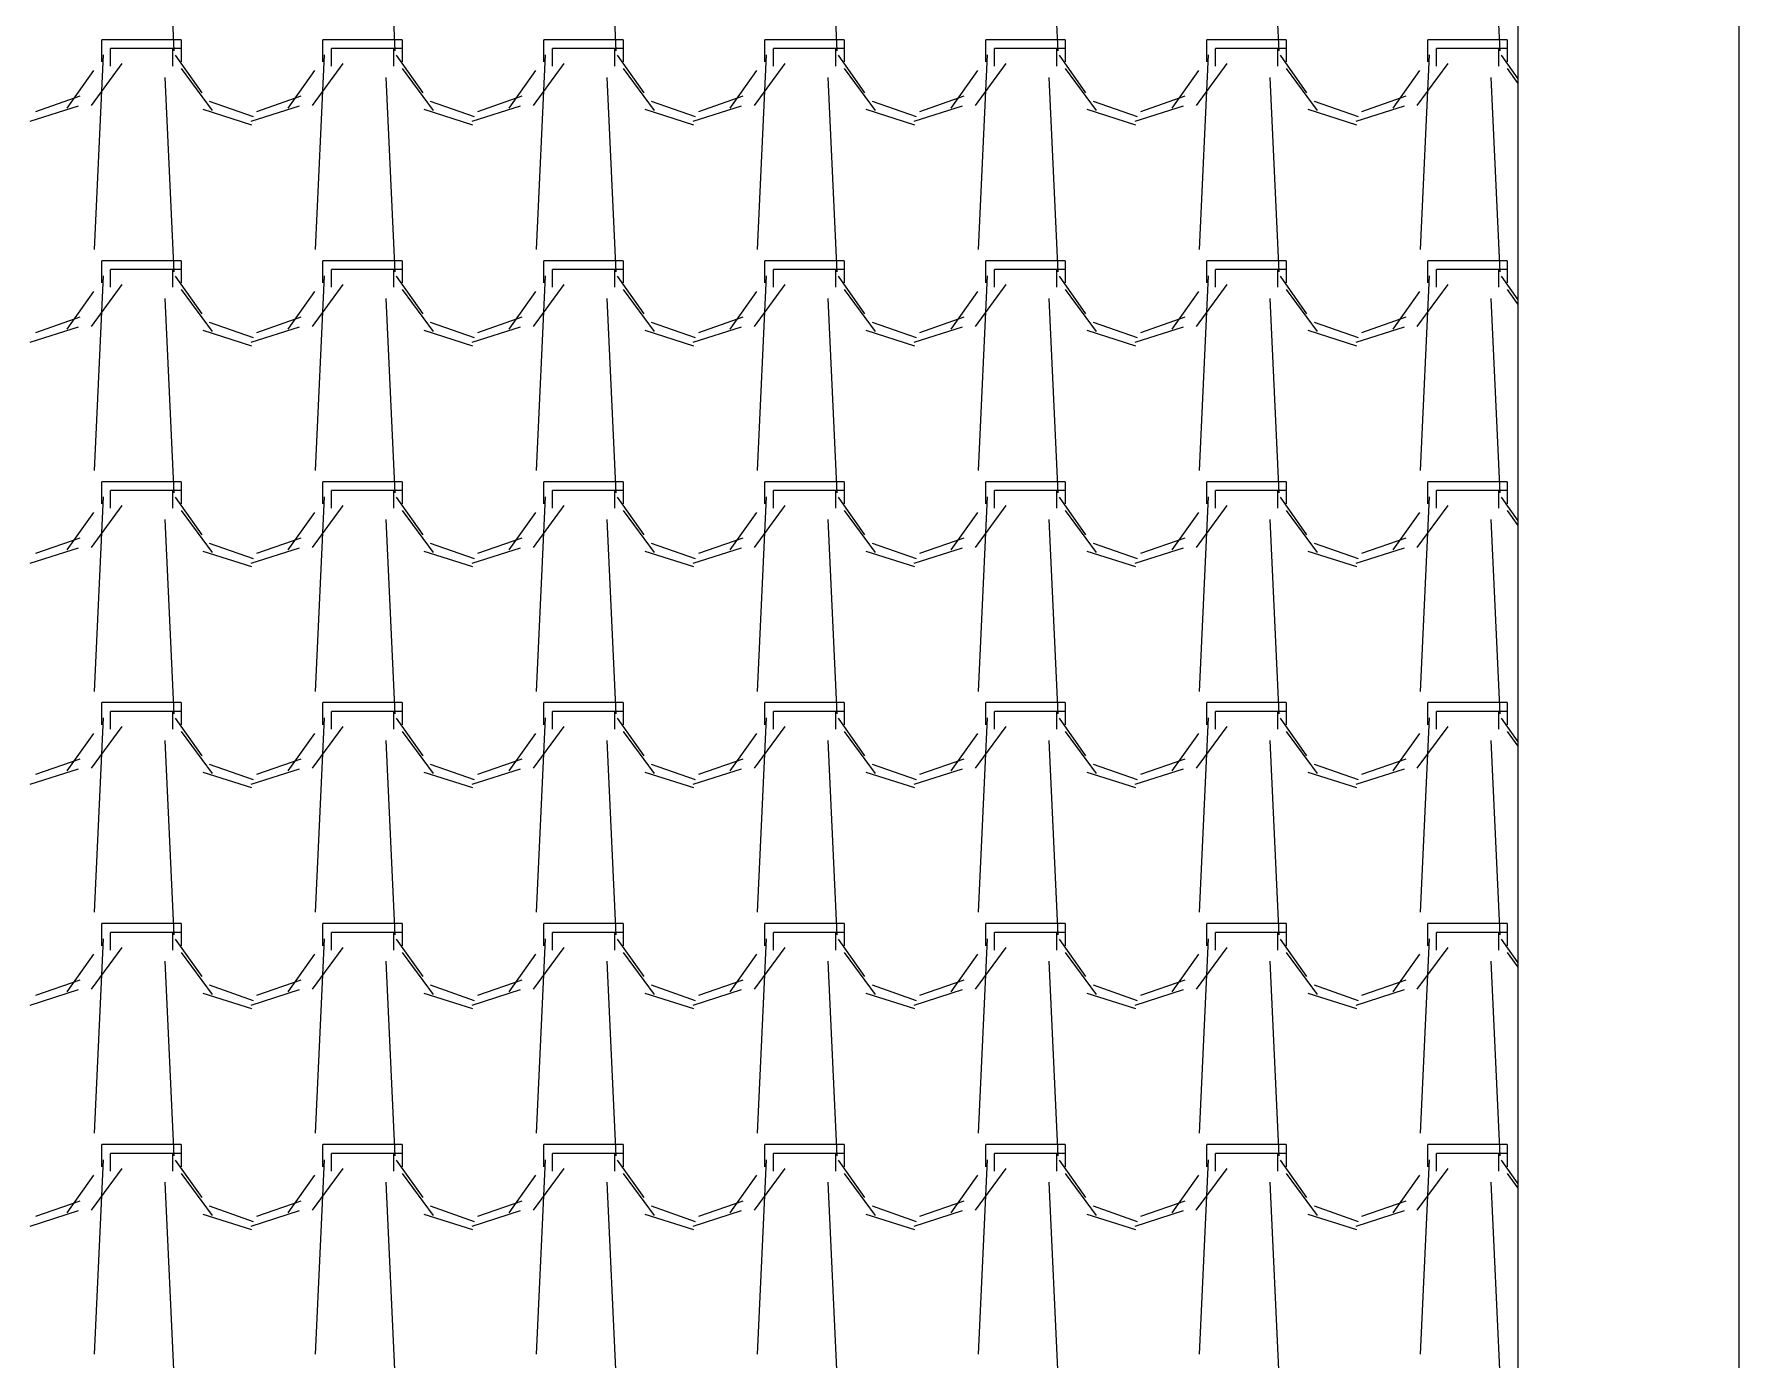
# Model space of a CAD drawing. Header units: millimetres. Extents: x 3923 to 4007, y 744 to 863.
# Drawn here: x 3936.893 to 3938.837, y 853.108 to 854.62 of the extents above; entities that cross this region are included whole.
import ezdxf

# ---------------------------------------------------------------- set-up
doc = ezdxf.new("R2010")
doc.units = ezdxf.units.MM
doc.layers.add('-HIDRO', color=8, linetype='Continuous')

msp = doc.modelspace()

# ---------------------------------------------------------------- linework, layer by layer
at = {"layer": '-HIDRO', "linetype": 'Continuous'}
for p, q in [((3938.8371, 856.9666), (3938.8371, 825.0315)), ((3938.5851, 855.4546), (3938.5851, 838.3035)), ((3937.0423, 854.8226), (3937.0524, 854.6009)), ((3937.2943, 854.8226), (3937.3044, 854.6009)), ((3937.5463, 854.8226), (3937.5564, 854.6009)), ((3937.7983, 854.8226), (3937.8084, 854.6009)), ((3938.0503, 854.8226), (3938.0604, 854.6009)), ((3938.3023, 854.8226), (3938.3124, 854.6009)), ((3938.5543, 854.8226), (3938.5644, 854.6009)), ((3937.0508, 854.6136), (3936.9702, 854.6136)), ((3936.9702, 854.5884), (3936.9702, 854.6136)), ((3937.0609, 854.6136), (3937.0508, 854.6136)), ((3937.0609, 854.6136), (3937.0609, 854.5884)), ((3937.3028, 854.6136), (3937.2222, 854.6136)), ((3937.2222, 854.5884), (3937.2222, 854.6136)), ((3937.3129, 854.6136), (3937.3028, 854.6136)), ((3937.3129, 854.6136), (3937.3129, 854.5884)), ((3937.5548, 854.6136), (3937.4742, 854.6136)), ((3937.4742, 854.5884), (3937.4742, 854.6136)), ((3937.5649, 854.6136), (3937.5548, 854.6136)), ((3937.5649, 854.6136), (3937.5649, 854.5884)), ((3937.8068, 854.6136), (3937.7262, 854.6136)), ((3937.7262, 854.5884), (3937.7262, 854.6136)), ((3937.8169, 854.6136), (3937.8068, 854.6136)), ((3937.8169, 854.6136), (3937.8169, 854.5884)), ((3938.0588, 854.6136), (3937.9782, 854.6136)), ((3937.9782, 854.5884), (3937.9782, 854.6136)), ((3938.0689, 854.6136), (3938.0588, 854.6136)), ((3938.0689, 854.6136), (3938.0689, 854.5884)), ((3938.3108, 854.6136), (3938.2302, 854.6136)), ((3938.2302, 854.5884), (3938.2302, 854.6136)), ((3938.3209, 854.6136), (3938.3108, 854.6136)), ((3938.3209, 854.6136), (3938.3209, 854.5884)), ((3938.5628, 854.6136), (3938.4822, 854.6136)), ((3938.4822, 854.5884), (3938.4822, 854.6136)), ((3938.5729, 854.6136), (3938.5628, 854.6136)), ((3938.5729, 854.6136), (3938.5729, 854.5884)), ((3936.9719, 854.5963), (3936.9618, 854.3745)), ((3937.0508, 854.6035), (3936.9802, 854.6035)), ((3936.9802, 854.5833), (3936.9802, 854.6035)), ((3937.0508, 854.6035), (3937.0508, 854.5833)), ((3937.0609, 854.6035), (3937.0508, 854.6035)), ((3937.054, 854.596), (3937.0842, 854.5531)), ((3937.2239, 854.5963), (3937.2138, 854.3745)), ((3937.3028, 854.6035), (3937.2322, 854.6035)), ((3937.2322, 854.5833), (3937.2322, 854.6035)), ((3937.3028, 854.6035), (3937.3028, 854.5833)), ((3937.3129, 854.6035), (3937.3028, 854.6035)), ((3937.306, 854.596), (3937.3362, 854.5531)), ((3937.4759, 854.5963), (3937.4658, 854.3745)), ((3937.5548, 854.6035), (3937.4842, 854.6035)), ((3937.4842, 854.5833), (3937.4842, 854.6035)), ((3937.5548, 854.6035), (3937.5548, 854.5833)), ((3937.5649, 854.6035), (3937.5548, 854.6035)), ((3937.558, 854.596), (3937.5882, 854.5531)), ((3937.7279, 854.5963), (3937.7178, 854.3745)), ((3937.8068, 854.6035), (3937.7362, 854.6035)), ((3937.7362, 854.5833), (3937.7362, 854.6035)), ((3937.8068, 854.6035), (3937.8068, 854.5833)), ((3937.8169, 854.6035), (3937.8068, 854.6035)), ((3937.81, 854.5959), (3937.8402, 854.5531)), ((3937.9799, 854.5963), (3937.9698, 854.3745)), ((3938.0588, 854.6035), (3937.9882, 854.6035)), ((3937.9882, 854.5833), (3937.9882, 854.6035)), ((3938.0588, 854.6035), (3938.0588, 854.5833)), ((3938.0689, 854.6035), (3938.0588, 854.6035)), ((3938.062, 854.5959), (3938.0922, 854.5531)), ((3938.2319, 854.5963), (3938.2218, 854.3745)), ((3938.3108, 854.6035), (3938.2402, 854.6035)), ((3938.2402, 854.5833), (3938.2402, 854.6035)), ((3938.3108, 854.6035), (3938.3108, 854.5833)), ((3938.3209, 854.6035), (3938.3108, 854.6035)), ((3938.314, 854.5959), (3938.3442, 854.5531)), ((3938.4839, 854.5963), (3938.4738, 854.3745)), ((3938.5628, 854.6035), (3938.4922, 854.6035)), ((3938.4922, 854.5833), (3938.4922, 854.6035)), ((3938.5628, 854.6035), (3938.5628, 854.5833)), ((3938.5729, 854.6035), (3938.5628, 854.6035)), ((3938.566, 854.5959), (3938.5851, 854.5689)), ((3936.931, 854.5357), (3936.9613, 854.5785)), ((3936.9584, 854.5387), (3936.9937, 854.5865)), ((3937.0607, 854.5807), (3937.096, 854.5328)), ((3937.183, 854.5357), (3937.2133, 854.5786)), ((3937.2104, 854.5387), (3937.2456, 854.5865)), ((3937.3127, 854.5807), (3937.348, 854.5328)), ((3937.435, 854.5357), (3937.4653, 854.5786)), ((3937.4624, 854.5387), (3937.4976, 854.5865)), ((3937.5647, 854.5807), (3937.6, 854.5328)), ((3937.687, 854.5357), (3937.7173, 854.5786)), ((3937.7144, 854.5387), (3937.7496, 854.5865)), ((3937.8167, 854.5807), (3937.852, 854.5328)), ((3937.939, 854.5357), (3937.9693, 854.5786)), ((3937.9664, 854.5387), (3938.0016, 854.5865)), ((3938.0687, 854.5807), (3938.104, 854.5328)), ((3938.191, 854.5357), (3938.2213, 854.5786)), ((3938.2184, 854.5387), (3938.2536, 854.5865)), ((3938.3207, 854.5807), (3938.356, 854.5328)), ((3938.443, 854.5357), (3938.4733, 854.5786)), ((3938.4704, 854.5387), (3938.5056, 854.5865)), ((3938.5727, 854.5807), (3938.5851, 854.5638)), ((3937.0423, 854.5706), (3937.0524, 854.3489)), ((3937.2943, 854.5706), (3937.3044, 854.3489)), ((3937.5463, 854.5706), (3937.5564, 854.3489)), ((3937.7983, 854.5706), (3937.8084, 854.3489)), ((3938.0503, 854.5706), (3938.0604, 854.3489)), ((3938.3023, 854.5706), (3938.3124, 854.3489)), ((3938.5543, 854.5706), (3938.5644, 854.3489)), ((3936.8885, 854.5206), (3936.9439, 854.5383)), ((3936.8952, 854.5319), (3936.9456, 854.5495)), ((3937.0857, 854.5343), (3937.1411, 854.5167)), ((3937.0927, 854.5436), (3937.1431, 854.526)), ((3937.1405, 854.5206), (3937.1959, 854.5383)), ((3937.1472, 854.5319), (3937.1976, 854.5495)), ((3937.3377, 854.5343), (3937.3931, 854.5167)), ((3937.3447, 854.5436), (3937.3951, 854.526)), ((3937.3925, 854.5206), (3937.4479, 854.5383)), ((3937.3992, 854.5319), (3937.4496, 854.5495)), ((3937.5897, 854.5343), (3937.6451, 854.5167)), ((3937.5967, 854.5436), (3937.6471, 854.526)), ((3937.6445, 854.5206), (3937.6999, 854.5383)), ((3937.6512, 854.5319), (3937.7016, 854.5495)), ((3937.8417, 854.5343), (3937.8971, 854.5167)), ((3937.8487, 854.5436), (3937.8991, 854.526)), ((3937.8965, 854.5206), (3937.9519, 854.5383)), ((3937.9032, 854.5319), (3937.9536, 854.5495)), ((3938.0937, 854.5343), (3938.1491, 854.5167)), ((3938.1007, 854.5436), (3938.1511, 854.526)), ((3938.1485, 854.5206), (3938.2039, 854.5383)), ((3938.1552, 854.5319), (3938.2056, 854.5495)), ((3938.3457, 854.5343), (3938.4011, 854.5167)), ((3938.3527, 854.5436), (3938.4031, 854.526)), ((3938.4005, 854.5206), (3938.4559, 854.5383)), ((3938.4072, 854.5319), (3938.4576, 854.5495)), ((3937.0508, 854.3616), (3936.9702, 854.3616)), ((3936.9702, 854.3364), (3936.9702, 854.3616)), ((3937.0609, 854.3616), (3937.0508, 854.3616)), ((3937.0609, 854.3616), (3937.0609, 854.3364)), ((3937.3028, 854.3616), (3937.2222, 854.3616)), ((3937.2222, 854.3364), (3937.2222, 854.3616)), ((3937.3129, 854.3616), (3937.3028, 854.3616)), ((3937.3129, 854.3616), (3937.3129, 854.3364)), ((3937.5548, 854.3616), (3937.4742, 854.3616)), ((3937.4742, 854.3364), (3937.4742, 854.3616)), ((3937.5649, 854.3616), (3937.5548, 854.3616)), ((3937.5649, 854.3616), (3937.5649, 854.3364)), ((3937.8068, 854.3616), (3937.7262, 854.3616)), ((3937.7262, 854.3364), (3937.7262, 854.3616)), ((3937.8169, 854.3616), (3937.8068, 854.3616)), ((3937.8169, 854.3616), (3937.8169, 854.3364)), ((3938.0588, 854.3616), (3937.9782, 854.3616)), ((3937.9782, 854.3364), (3937.9782, 854.3616)), ((3938.0689, 854.3616), (3938.0588, 854.3616)), ((3938.0689, 854.3616), (3938.0689, 854.3364)), ((3938.3108, 854.3616), (3938.2302, 854.3616)), ((3938.2302, 854.3364), (3938.2302, 854.3616)), ((3938.3209, 854.3616), (3938.3108, 854.3616)), ((3938.3209, 854.3616), (3938.3209, 854.3364)), ((3938.5628, 854.3616), (3938.4822, 854.3616)), ((3938.4822, 854.3364), (3938.4822, 854.3616)), ((3938.5729, 854.3616), (3938.5628, 854.3616)), ((3938.5729, 854.3616), (3938.5729, 854.3364)), ((3936.9719, 854.3443), (3936.9618, 854.1225)), ((3937.0508, 854.3515), (3936.9802, 854.3515)), ((3936.9802, 854.3313), (3936.9802, 854.3515)), ((3937.0508, 854.3515), (3937.0508, 854.3313)), ((3937.0609, 854.3515), (3937.0508, 854.3515)), ((3937.054, 854.344), (3937.0842, 854.3011)), ((3937.2239, 854.3443), (3937.2138, 854.1225)), ((3937.3028, 854.3515), (3937.2322, 854.3515)), ((3937.2322, 854.3313), (3937.2322, 854.3515)), ((3937.3028, 854.3515), (3937.3028, 854.3313)), ((3937.3129, 854.3515), (3937.3028, 854.3515)), ((3937.306, 854.344), (3937.3362, 854.3011)), ((3937.4759, 854.3443), (3937.4658, 854.1225)), ((3937.5548, 854.3515), (3937.4842, 854.3515)), ((3937.4842, 854.3313), (3937.4842, 854.3515)), ((3937.5548, 854.3515), (3937.5548, 854.3313)), ((3937.5649, 854.3515), (3937.5548, 854.3515)), ((3937.558, 854.344), (3937.5882, 854.3011)), ((3937.7279, 854.3443), (3937.7178, 854.1225)), ((3937.8068, 854.3515), (3937.7362, 854.3515)), ((3937.7362, 854.3313), (3937.7362, 854.3515)), ((3937.8068, 854.3515), (3937.8068, 854.3313)), ((3937.8169, 854.3515), (3937.8068, 854.3515)), ((3937.81, 854.3439), (3937.8402, 854.3011)), ((3937.9799, 854.3443), (3937.9698, 854.1225)), ((3938.0588, 854.3515), (3937.9882, 854.3515)), ((3937.9882, 854.3313), (3937.9882, 854.3515)), ((3938.0588, 854.3515), (3938.0588, 854.3313)), ((3938.0689, 854.3515), (3938.0588, 854.3515)), ((3938.062, 854.3439), (3938.0922, 854.3011)), ((3938.2319, 854.3443), (3938.2218, 854.1225)), ((3938.3108, 854.3515), (3938.2402, 854.3515)), ((3938.2402, 854.3313), (3938.2402, 854.3515)), ((3938.3108, 854.3515), (3938.3108, 854.3313)), ((3938.3209, 854.3515), (3938.3108, 854.3515)), ((3938.314, 854.3439), (3938.3442, 854.3011)), ((3938.4839, 854.3443), (3938.4738, 854.1225)), ((3938.5628, 854.3515), (3938.4922, 854.3515)), ((3938.4922, 854.3313), (3938.4922, 854.3515)), ((3938.5628, 854.3515), (3938.5628, 854.3313)), ((3938.5729, 854.3515), (3938.5628, 854.3515)), ((3938.566, 854.3439), (3938.5851, 854.3169)), ((3936.931, 854.2837), (3936.9613, 854.3266)), ((3936.9584, 854.2867), (3936.9936, 854.3345)), ((3937.0423, 854.3186), (3937.0524, 854.0969)), ((3937.0607, 854.3287), (3937.096, 854.2808)), ((3937.183, 854.2837), (3937.2133, 854.3266)), ((3937.2104, 854.2867), (3937.2456, 854.3345)), ((3937.2943, 854.3186), (3937.3044, 854.0969)), ((3937.3127, 854.3287), (3937.348, 854.2808)), ((3937.435, 854.2837), (3937.4653, 854.3266)), ((3937.4624, 854.2867), (3937.4976, 854.3345)), ((3937.5463, 854.3186), (3937.5564, 854.0969)), ((3937.5647, 854.3287), (3937.6, 854.2808)), ((3937.687, 854.2837), (3937.7173, 854.3266)), ((3937.7144, 854.2867), (3937.7496, 854.3345)), ((3937.7983, 854.3186), (3937.8084, 854.0969)), ((3937.8167, 854.3287), (3937.852, 854.2808)), ((3937.939, 854.2837), (3937.9693, 854.3266)), ((3937.9664, 854.2867), (3938.0016, 854.3345)), ((3938.0503, 854.3186), (3938.0604, 854.0969)), ((3938.0687, 854.3287), (3938.104, 854.2808)), ((3938.191, 854.2837), (3938.2213, 854.3266)), ((3938.2184, 854.2867), (3938.2536, 854.3345)), ((3938.3023, 854.3186), (3938.3124, 854.0969)), ((3938.3207, 854.3287), (3938.356, 854.2808)), ((3938.443, 854.2837), (3938.4733, 854.3266)), ((3938.4704, 854.2867), (3938.5056, 854.3345)), ((3938.5543, 854.3186), (3938.5644, 854.0969)), ((3938.5727, 854.3287), (3938.5851, 854.3118)), ((3936.8885, 854.2686), (3936.9439, 854.2863)), ((3936.8952, 854.2799), (3936.9456, 854.2975)), ((3937.0857, 854.2823), (3937.1411, 854.2647)), ((3937.0927, 854.2916), (3937.1431, 854.274)), ((3937.1405, 854.2686), (3937.1959, 854.2863)), ((3937.1472, 854.2799), (3937.1976, 854.2975)), ((3937.3377, 854.2823), (3937.3931, 854.2647)), ((3937.3447, 854.2916), (3937.3951, 854.274)), ((3937.3925, 854.2686), (3937.4479, 854.2863)), ((3937.3992, 854.2799), (3937.4496, 854.2975)), ((3937.5897, 854.2823), (3937.6451, 854.2647)), ((3937.5967, 854.2916), (3937.6471, 854.274)), ((3937.6445, 854.2686), (3937.6999, 854.2863)), ((3937.6512, 854.2799), (3937.7016, 854.2975)), ((3937.8417, 854.2823), (3937.8971, 854.2647)), ((3937.8487, 854.2916), (3937.8991, 854.274)), ((3937.8965, 854.2686), (3937.9519, 854.2863)), ((3937.9032, 854.2799), (3937.9536, 854.2975)), ((3938.0937, 854.2823), (3938.1491, 854.2647)), ((3938.1007, 854.2916), (3938.1511, 854.274)), ((3938.1485, 854.2686), (3938.2039, 854.2863)), ((3938.1552, 854.2799), (3938.2056, 854.2975)), ((3938.3457, 854.2823), (3938.4011, 854.2647)), ((3938.3527, 854.2916), (3938.4031, 854.274)), ((3938.4005, 854.2686), (3938.4559, 854.2863)), ((3938.4072, 854.2799), (3938.4576, 854.2975)), ((3937.0508, 854.1096), (3936.9702, 854.1096)), ((3936.9702, 854.0844), (3936.9702, 854.1096)), ((3937.0609, 854.1096), (3937.0508, 854.1096)), ((3937.0609, 854.1096), (3937.0609, 854.0844)), ((3937.3028, 854.1096), (3937.2222, 854.1096)), ((3937.2222, 854.0844), (3937.2222, 854.1096)), ((3937.3129, 854.1096), (3937.3028, 854.1096)), ((3937.3129, 854.1096), (3937.3129, 854.0844)), ((3937.5548, 854.1096), (3937.4742, 854.1096)), ((3937.4742, 854.0844), (3937.4742, 854.1096)), ((3937.5649, 854.1096), (3937.5548, 854.1096)), ((3937.5649, 854.1096), (3937.5649, 854.0844)), ((3937.8068, 854.1096), (3937.7262, 854.1096)), ((3937.7262, 854.0844), (3937.7262, 854.1096)), ((3937.8169, 854.1096), (3937.8068, 854.1096)), ((3937.8169, 854.1096), (3937.8169, 854.0844)), ((3938.0588, 854.1096), (3937.9782, 854.1096)), ((3937.9782, 854.0844), (3937.9782, 854.1096)), ((3938.0689, 854.1096), (3938.0588, 854.1096)), ((3938.0689, 854.1096), (3938.0689, 854.0844)), ((3938.3108, 854.1096), (3938.2302, 854.1096)), ((3938.2302, 854.0844), (3938.2302, 854.1096)), ((3938.3209, 854.1096), (3938.3108, 854.1096)), ((3938.3209, 854.1096), (3938.3209, 854.0844)), ((3938.5628, 854.1096), (3938.4822, 854.1096)), ((3938.4822, 854.0844), (3938.4822, 854.1096)), ((3938.5729, 854.1096), (3938.5628, 854.1096)), ((3938.5729, 854.1096), (3938.5729, 854.0844)), ((3936.9719, 854.0923), (3936.9618, 853.8705)), ((3937.0508, 854.0995), (3936.9802, 854.0995)), ((3936.9802, 854.0793), (3936.9802, 854.0995)), ((3937.0508, 854.0995), (3937.0508, 854.0793)), ((3937.0609, 854.0995), (3937.0508, 854.0995)), ((3937.054, 854.092), (3937.0842, 854.0491)), ((3937.2239, 854.0923), (3937.2138, 853.8705)), ((3937.3028, 854.0995), (3937.2322, 854.0995)), ((3937.2322, 854.0793), (3937.2322, 854.0995)), ((3937.3028, 854.0995), (3937.3028, 854.0793)), ((3937.3129, 854.0995), (3937.3028, 854.0995)), ((3937.306, 854.092), (3937.3362, 854.0491)), ((3937.4759, 854.0923), (3937.4658, 853.8705)), ((3937.5548, 854.0995), (3937.4842, 854.0995)), ((3937.4842, 854.0793), (3937.4842, 854.0995)), ((3937.5548, 854.0995), (3937.5548, 854.0793)), ((3937.5649, 854.0995), (3937.5548, 854.0995)), ((3937.558, 854.092), (3937.5882, 854.0491)), ((3937.7279, 854.0923), (3937.7178, 853.8705)), ((3937.8068, 854.0995), (3937.7362, 854.0995)), ((3937.7362, 854.0793), (3937.7362, 854.0995)), ((3937.8068, 854.0995), (3937.8068, 854.0793)), ((3937.8169, 854.0995), (3937.8068, 854.0995)), ((3937.81, 854.092), (3937.8402, 854.0491)), ((3937.9799, 854.0923), (3937.9698, 853.8705)), ((3938.0588, 854.0995), (3937.9882, 854.0995)), ((3937.9882, 854.0793), (3937.9882, 854.0995)), ((3938.0588, 854.0995), (3938.0588, 854.0793)), ((3938.0689, 854.0995), (3938.0588, 854.0995)), ((3938.062, 854.0919), (3938.0922, 854.0491)), ((3938.2319, 854.0923), (3938.2218, 853.8705)), ((3938.3108, 854.0995), (3938.2402, 854.0995)), ((3938.2402, 854.0793), (3938.2402, 854.0995)), ((3938.3108, 854.0995), (3938.3108, 854.0793)), ((3938.3209, 854.0995), (3938.3108, 854.0995)), ((3938.314, 854.0919), (3938.3442, 854.0491)), ((3938.4839, 854.0923), (3938.4738, 853.8705)), ((3938.5628, 854.0995), (3938.4922, 854.0995)), ((3938.4922, 854.0793), (3938.4922, 854.0995)), ((3938.5628, 854.0995), (3938.5628, 854.0793)), ((3938.5729, 854.0995), (3938.5628, 854.0995)), ((3938.566, 854.0919), (3938.5851, 854.0649)), ((3936.931, 854.0317), (3936.9613, 854.0746)), ((3936.9584, 854.0347), (3936.9936, 854.0825)), ((3937.0423, 854.0666), (3937.0524, 853.8449)), ((3937.0607, 854.0767), (3937.096, 854.0288)), ((3937.183, 854.0317), (3937.2133, 854.0746)), ((3937.2104, 854.0347), (3937.2456, 854.0825)), ((3937.2943, 854.0666), (3937.3044, 853.8449)), ((3937.3127, 854.0767), (3937.348, 854.0288)), ((3937.435, 854.0317), (3937.4653, 854.0746)), ((3937.4624, 854.0347), (3937.4976, 854.0825)), ((3937.5463, 854.0666), (3937.5564, 853.8449)), ((3937.5647, 854.0767), (3937.6, 854.0288)), ((3937.687, 854.0317), (3937.7173, 854.0746)), ((3937.7144, 854.0347), (3937.7496, 854.0825)), ((3937.7983, 854.0666), (3937.8084, 853.8449)), ((3937.8167, 854.0767), (3937.852, 854.0288)), ((3937.939, 854.0317), (3937.9693, 854.0746)), ((3937.9664, 854.0347), (3938.0016, 854.0825)), ((3938.0503, 854.0666), (3938.0604, 853.8449)), ((3938.0687, 854.0767), (3938.104, 854.0288)), ((3938.191, 854.0317), (3938.2213, 854.0746)), ((3938.2184, 854.0347), (3938.2536, 854.0825)), ((3938.3023, 854.0666), (3938.3124, 853.8449)), ((3938.3207, 854.0767), (3938.356, 854.0288)), ((3938.443, 854.0317), (3938.4733, 854.0746)), ((3938.4704, 854.0347), (3938.5056, 854.0825)), ((3938.5543, 854.0666), (3938.5644, 853.8449)), ((3938.5727, 854.0767), (3938.5851, 854.0598)), ((3936.8885, 854.0166), (3936.9439, 854.0343)), ((3936.8952, 854.0279), (3936.9456, 854.0455)), ((3937.0857, 854.0303), (3937.1411, 854.0127)), ((3937.0927, 854.0396), (3937.1431, 854.022)), ((3937.1405, 854.0166), (3937.1959, 854.0343)), ((3937.1472, 854.0279), (3937.1976, 854.0455)), ((3937.3377, 854.0303), (3937.3931, 854.0127)), ((3937.3447, 854.0396), (3937.3951, 854.022)), ((3937.3925, 854.0166), (3937.4479, 854.0343)), ((3937.3992, 854.0279), (3937.4496, 854.0455)), ((3937.5897, 854.0303), (3937.6451, 854.0127)), ((3937.5967, 854.0396), (3937.6471, 854.022)), ((3937.6445, 854.0166), (3937.6999, 854.0343)), ((3937.6512, 854.0279), (3937.7016, 854.0455)), ((3937.8417, 854.0303), (3937.8971, 854.0127)), ((3937.8487, 854.0396), (3937.8991, 854.022)), ((3937.8965, 854.0166), (3937.9519, 854.0343)), ((3937.9032, 854.0279), (3937.9536, 854.0455)), ((3938.0937, 854.0303), (3938.1491, 854.0127)), ((3938.1007, 854.0396), (3938.1511, 854.022)), ((3938.1485, 854.0166), (3938.2039, 854.0343)), ((3938.1552, 854.0279), (3938.2056, 854.0455)), ((3938.3457, 854.0303), (3938.4011, 854.0127)), ((3938.3527, 854.0396), (3938.4031, 854.022)), ((3938.4005, 854.0166), (3938.4559, 854.0343)), ((3938.4072, 854.0279), (3938.4576, 854.0455)), ((3937.0508, 853.8576), (3936.9702, 853.8576)), ((3936.9702, 853.8324), (3936.9702, 853.8576)), ((3937.0609, 853.8576), (3937.0508, 853.8576)), ((3937.0609, 853.8576), (3937.0609, 853.8324)), ((3937.3028, 853.8576), (3937.2222, 853.8576)), ((3937.2222, 853.8324), (3937.2222, 853.8576)), ((3937.3129, 853.8576), (3937.3028, 853.8576)), ((3937.3129, 853.8576), (3937.3129, 853.8324)), ((3937.5548, 853.8576), (3937.4742, 853.8576)), ((3937.4742, 853.8324), (3937.4742, 853.8576)), ((3937.5649, 853.8576), (3937.5548, 853.8576)), ((3937.5649, 853.8576), (3937.5649, 853.8324)), ((3937.8068, 853.8576), (3937.7262, 853.8576)), ((3937.7262, 853.8324), (3937.7262, 853.8576)), ((3937.8169, 853.8576), (3937.8068, 853.8576)), ((3937.8169, 853.8576), (3937.8169, 853.8324)), ((3938.0588, 853.8576), (3937.9782, 853.8576)), ((3937.9782, 853.8324), (3937.9782, 853.8576)), ((3938.0689, 853.8576), (3938.0588, 853.8576)), ((3938.0689, 853.8576), (3938.0689, 853.8324)), ((3938.3108, 853.8576), (3938.2302, 853.8576)), ((3938.2302, 853.8324), (3938.2302, 853.8576)), ((3938.3209, 853.8576), (3938.3108, 853.8576)), ((3938.3209, 853.8576), (3938.3209, 853.8324)), ((3938.5628, 853.8576), (3938.4822, 853.8576)), ((3938.4822, 853.8324), (3938.4822, 853.8576)), ((3938.5729, 853.8576), (3938.5628, 853.8576)), ((3938.5729, 853.8576), (3938.5729, 853.8324)), ((3936.9719, 853.8403), (3936.9618, 853.6185)), ((3937.0508, 853.8475), (3936.9802, 853.8475)), ((3936.9802, 853.8273), (3936.9802, 853.8475)), ((3937.0508, 853.8475), (3937.0508, 853.8273)), ((3937.0609, 853.8475), (3937.0508, 853.8475)), ((3937.054, 853.84), (3937.0842, 853.7971)), ((3937.2239, 853.8403), (3937.2138, 853.6185)), ((3937.3028, 853.8475), (3937.2322, 853.8475)), ((3937.2322, 853.8273), (3937.2322, 853.8475)), ((3937.3028, 853.8475), (3937.3028, 853.8273)), ((3937.3129, 853.8475), (3937.3028, 853.8475)), ((3937.306, 853.84), (3937.3362, 853.7971)), ((3937.4759, 853.8403), (3937.4658, 853.6185)), ((3937.5548, 853.8475), (3937.4842, 853.8475)), ((3937.4842, 853.8273), (3937.4842, 853.8475)), ((3937.5548, 853.8475), (3937.5548, 853.8273)), ((3937.5649, 853.8475), (3937.5548, 853.8475)), ((3937.558, 853.84), (3937.5882, 853.7971)), ((3937.7279, 853.8403), (3937.7178, 853.6185)), ((3937.8068, 853.8475), (3937.7362, 853.8475)), ((3937.7362, 853.8273), (3937.7362, 853.8475)), ((3937.8068, 853.8475), (3937.8068, 853.8273)), ((3937.8169, 853.8475), (3937.8068, 853.8475)), ((3937.81, 853.84), (3937.8402, 853.7971)), ((3937.9799, 853.8403), (3937.9698, 853.6185)), ((3938.0588, 853.8475), (3937.9882, 853.8475)), ((3937.9882, 853.8273), (3937.9882, 853.8475)), ((3938.0588, 853.8475), (3938.0588, 853.8273)), ((3938.0689, 853.8475), (3938.0588, 853.8475)), ((3938.062, 853.84), (3938.0922, 853.7971)), ((3938.2319, 853.8403), (3938.2218, 853.6185)), ((3938.3108, 853.8475), (3938.2402, 853.8475)), ((3938.2402, 853.8273), (3938.2402, 853.8475)), ((3938.3108, 853.8475), (3938.3108, 853.8273)), ((3938.3209, 853.8475), (3938.3108, 853.8475)), ((3938.314, 853.8399), (3938.3442, 853.7971)), ((3938.4839, 853.8403), (3938.4738, 853.6185)), ((3938.5628, 853.8475), (3938.4922, 853.8475)), ((3938.4922, 853.8273), (3938.4922, 853.8475)), ((3938.5628, 853.8475), (3938.5628, 853.8273)), ((3938.5729, 853.8475), (3938.5628, 853.8475)), ((3938.566, 853.8399), (3938.5851, 853.8129)), ((3936.931, 853.7797), (3936.9613, 853.8226)), ((3936.9584, 853.7827), (3936.9936, 853.8305)), ((3937.0423, 853.8146), (3937.0524, 853.5929)), ((3937.0607, 853.8246), (3937.096, 853.7768)), ((3937.183, 853.7797), (3937.2133, 853.8226)), ((3937.2104, 853.7827), (3937.2456, 853.8305)), ((3937.2943, 853.8146), (3937.3044, 853.5929)), ((3937.3127, 853.8246), (3937.348, 853.7768)), ((3937.435, 853.7797), (3937.4653, 853.8226)), ((3937.4624, 853.7827), (3937.4976, 853.8305)), ((3937.5463, 853.8146), (3937.5564, 853.5929)), ((3937.5647, 853.8246), (3937.6, 853.7768)), ((3937.687, 853.7797), (3937.7173, 853.8226)), ((3937.7144, 853.7827), (3937.7496, 853.8305)), ((3937.7983, 853.8146), (3937.8084, 853.5929)), ((3937.8167, 853.8246), (3937.852, 853.7768)), ((3937.939, 853.7797), (3937.9693, 853.8226)), ((3937.9664, 853.7827), (3938.0016, 853.8305)), ((3938.0503, 853.8146), (3938.0604, 853.5929)), ((3938.0687, 853.8246), (3938.104, 853.7768)), ((3938.191, 853.7797), (3938.2213, 853.8226)), ((3938.2184, 853.7827), (3938.2536, 853.8305)), ((3938.3023, 853.8146), (3938.3124, 853.5929)), ((3938.3207, 853.8246), (3938.356, 853.7768)), ((3938.443, 853.7797), (3938.4733, 853.8226)), ((3938.4704, 853.7827), (3938.5056, 853.8305)), ((3938.5543, 853.8146), (3938.5644, 853.5929)), ((3938.5727, 853.8246), (3938.5851, 853.8078)), ((3936.8952, 853.7759), (3936.9456, 853.7935)), ((3937.1472, 853.7759), (3937.1976, 853.7935)), ((3937.3992, 853.7759), (3937.4496, 853.7935)), ((3937.6512, 853.7759), (3937.7016, 853.7935)), ((3937.9031, 853.7759), (3937.9535, 853.7935)), ((3938.1551, 853.7759), (3938.2055, 853.7935)), ((3938.4071, 853.7759), (3938.4575, 853.7935)), ((3936.8885, 853.7646), (3936.9439, 853.7823)), ((3937.0857, 853.7783), (3937.1411, 853.7607)), ((3937.0927, 853.7876), (3937.1431, 853.77)), ((3937.1405, 853.7646), (3937.1959, 853.7823)), ((3937.3377, 853.7783), (3937.3931, 853.7607)), ((3937.3447, 853.7876), (3937.3951, 853.77)), ((3937.3925, 853.7646), (3937.4479, 853.7823)), ((3937.5897, 853.7783), (3937.6451, 853.7607)), ((3937.5967, 853.7876), (3937.6471, 853.77)), ((3937.6445, 853.7646), (3937.6999, 853.7823)), ((3937.8417, 853.7783), (3937.8971, 853.7607)), ((3937.8487, 853.7876), (3937.8991, 853.77)), ((3937.8965, 853.7646), (3937.9519, 853.7823)), ((3938.0937, 853.7783), (3938.1491, 853.7607)), ((3938.1007, 853.7876), (3938.1511, 853.77)), ((3938.1485, 853.7646), (3938.2039, 853.7823)), ((3938.3457, 853.7783), (3938.4011, 853.7607)), ((3938.3527, 853.7876), (3938.4031, 853.77)), ((3938.4005, 853.7646), (3938.4559, 853.7823)), ((3937.0508, 853.6056), (3936.9702, 853.6056)), ((3936.9702, 853.5804), (3936.9702, 853.6056)), ((3937.0609, 853.6056), (3937.0508, 853.6056)), ((3937.0609, 853.6056), (3937.0609, 853.5804)), ((3937.3028, 853.6056), (3937.2222, 853.6056)), ((3937.2222, 853.5804), (3937.2222, 853.6056)), ((3937.3129, 853.6056), (3937.3028, 853.6056)), ((3937.3129, 853.6056), (3937.3129, 853.5804)), ((3937.5548, 853.6056), (3937.4742, 853.6056)), ((3937.4742, 853.5804), (3937.4742, 853.6056)), ((3937.5649, 853.6056), (3937.5548, 853.6056)), ((3937.5649, 853.6056), (3937.5649, 853.5804)), ((3937.8068, 853.6056), (3937.7262, 853.6056)), ((3937.7262, 853.5804), (3937.7262, 853.6056)), ((3937.8169, 853.6056), (3937.8068, 853.6056)), ((3937.8169, 853.6056), (3937.8169, 853.5804)), ((3938.0588, 853.6056), (3937.9782, 853.6056)), ((3937.9782, 853.5804), (3937.9782, 853.6056)), ((3938.0689, 853.6056), (3938.0588, 853.6056)), ((3938.0689, 853.6056), (3938.0689, 853.5804)), ((3938.3108, 853.6056), (3938.2302, 853.6056)), ((3938.2302, 853.5804), (3938.2302, 853.6056)), ((3938.3209, 853.6056), (3938.3108, 853.6056)), ((3938.3209, 853.6056), (3938.3209, 853.5804)), ((3938.5628, 853.6056), (3938.4822, 853.6056)), ((3938.4822, 853.5804), (3938.4822, 853.6056)), ((3938.5729, 853.6056), (3938.5628, 853.6056)), ((3938.5729, 853.6056), (3938.5729, 853.5804)), ((3936.9719, 853.5883), (3936.9618, 853.3665)), ((3937.0508, 853.5955), (3936.9802, 853.5955)), ((3936.9802, 853.5753), (3936.9802, 853.5955)), ((3937.0508, 853.5955), (3937.0508, 853.5753)), ((3937.0609, 853.5955), (3937.0508, 853.5955)), ((3937.054, 853.588), (3937.0842, 853.5451)), ((3937.2239, 853.5883), (3937.2138, 853.3665)), ((3937.3028, 853.5955), (3937.2322, 853.5955)), ((3937.2322, 853.5753), (3937.2322, 853.5955)), ((3937.3028, 853.5955), (3937.3028, 853.5753)), ((3937.3129, 853.5955), (3937.3028, 853.5955)), ((3937.306, 853.588), (3937.3362, 853.5451)), ((3937.4759, 853.5883), (3937.4658, 853.3665)), ((3937.5548, 853.5955), (3937.4842, 853.5955)), ((3937.4842, 853.5753), (3937.4842, 853.5955)), ((3937.5548, 853.5955), (3937.5548, 853.5753)), ((3937.5649, 853.5955), (3937.5548, 853.5955)), ((3937.558, 853.588), (3937.5882, 853.5451)), ((3937.7279, 853.5883), (3937.7178, 853.3665)), ((3937.8068, 853.5955), (3937.7362, 853.5955)), ((3937.7362, 853.5753), (3937.7362, 853.5955)), ((3937.8068, 853.5955), (3937.8068, 853.5753)), ((3937.8169, 853.5955), (3937.8068, 853.5955)), ((3937.81, 853.588), (3937.8402, 853.5451)), ((3937.9799, 853.5883), (3937.9698, 853.3665)), ((3938.0588, 853.5955), (3937.9882, 853.5955)), ((3937.9882, 853.5753), (3937.9882, 853.5955)), ((3938.0588, 853.5955), (3938.0588, 853.5753)), ((3938.0689, 853.5955), (3938.0588, 853.5955)), ((3938.062, 853.588), (3938.0922, 853.5451)), ((3938.2319, 853.5883), (3938.2218, 853.3665)), ((3938.3108, 853.5955), (3938.2402, 853.5955)), ((3938.2402, 853.5753), (3938.2402, 853.5955)), ((3938.3108, 853.5955), (3938.3108, 853.5753)), ((3938.3209, 853.5955), (3938.3108, 853.5955)), ((3938.314, 853.5879), (3938.3442, 853.5451)), ((3938.4839, 853.5883), (3938.4738, 853.3665)), ((3938.5628, 853.5955), (3938.4922, 853.5955)), ((3938.4922, 853.5753), (3938.4922, 853.5955)), ((3938.5628, 853.5955), (3938.5628, 853.5753)), ((3938.5729, 853.5955), (3938.5628, 853.5955)), ((3938.566, 853.5879), (3938.5851, 853.5609)), ((3936.931, 853.5277), (3936.9613, 853.5706)), ((3936.9584, 853.5307), (3936.9936, 853.5785)), ((3937.0423, 853.5626), (3937.0524, 853.3409)), ((3937.0607, 853.5726), (3937.096, 853.5248)), ((3937.183, 853.5277), (3937.2133, 853.5706)), ((3937.2104, 853.5307), (3937.2456, 853.5785)), ((3937.2943, 853.5626), (3937.3044, 853.3409)), ((3937.3127, 853.5726), (3937.348, 853.5248)), ((3937.435, 853.5277), (3937.4653, 853.5706)), ((3937.4624, 853.5307), (3937.4976, 853.5785)), ((3937.5463, 853.5626), (3937.5564, 853.3409)), ((3937.5647, 853.5726), (3937.6, 853.5248)), ((3937.687, 853.5277), (3937.7173, 853.5706)), ((3937.7144, 853.5307), (3937.7496, 853.5785)), ((3937.7983, 853.5626), (3937.8084, 853.3409)), ((3937.8167, 853.5726), (3937.852, 853.5248)), ((3937.939, 853.5277), (3937.9693, 853.5706)), ((3937.9664, 853.5307), (3938.0016, 853.5785)), ((3938.0503, 853.5626), (3938.0604, 853.3409)), ((3938.0687, 853.5726), (3938.104, 853.5248)), ((3938.191, 853.5277), (3938.2213, 853.5706)), ((3938.2184, 853.5307), (3938.2536, 853.5785)), ((3938.3023, 853.5626), (3938.3124, 853.3409)), ((3938.3207, 853.5726), (3938.356, 853.5248)), ((3938.443, 853.5277), (3938.4733, 853.5706)), ((3938.4703, 853.5307), (3938.5056, 853.5785)), ((3938.5543, 853.5626), (3938.5644, 853.3409)), ((3938.5727, 853.5726), (3938.5851, 853.5558)), ((3936.8952, 853.5239), (3936.9456, 853.5415)), ((3937.1471, 853.5239), (3937.1975, 853.5415)), ((3937.3991, 853.5239), (3937.4495, 853.5415)), ((3937.6511, 853.5239), (3937.7015, 853.5415)), ((3937.9031, 853.5239), (3937.9535, 853.5415)), ((3938.1551, 853.5239), (3938.2055, 853.5415)), ((3938.4071, 853.5239), (3938.4575, 853.5415)), ((3936.8885, 853.5126), (3936.9439, 853.5303)), ((3937.0857, 853.5263), (3937.1411, 853.5087)), ((3937.0927, 853.5356), (3937.1431, 853.518)), ((3937.1405, 853.5126), (3937.1959, 853.5303)), ((3937.3377, 853.5263), (3937.3931, 853.5087)), ((3937.3447, 853.5356), (3937.3951, 853.518)), ((3937.3925, 853.5126), (3937.4479, 853.5303)), ((3937.5897, 853.5263), (3937.6451, 853.5087)), ((3937.5967, 853.5356), (3937.6471, 853.518)), ((3937.6445, 853.5126), (3937.6999, 853.5303)), ((3937.8417, 853.5263), (3937.8971, 853.5087)), ((3937.8487, 853.5356), (3937.8991, 853.518)), ((3937.8965, 853.5126), (3937.9519, 853.5303)), ((3938.0937, 853.5263), (3938.1491, 853.5087)), ((3938.1007, 853.5356), (3938.1511, 853.518)), ((3938.1485, 853.5126), (3938.2039, 853.5303)), ((3938.3457, 853.5263), (3938.4011, 853.5087)), ((3938.3527, 853.5356), (3938.4031, 853.518)), ((3938.4005, 853.5126), (3938.4559, 853.5303)), ((3937.0508, 853.3536), (3936.9702, 853.3536)), ((3936.9702, 853.3284), (3936.9702, 853.3536)), ((3937.0609, 853.3536), (3937.0508, 853.3536)), ((3937.0609, 853.3536), (3937.0609, 853.3284)), ((3937.3028, 853.3536), (3937.2222, 853.3536)), ((3937.2222, 853.3284), (3937.2222, 853.3536)), ((3937.3129, 853.3536), (3937.3028, 853.3536)), ((3937.3129, 853.3536), (3937.3129, 853.3284)), ((3937.5548, 853.3536), (3937.4742, 853.3536)), ((3937.4742, 853.3284), (3937.4742, 853.3536)), ((3937.5649, 853.3536), (3937.5548, 853.3536)), ((3937.5649, 853.3536), (3937.5649, 853.3284)), ((3937.8068, 853.3536), (3937.7262, 853.3536)), ((3937.7262, 853.3284), (3937.7262, 853.3536)), ((3937.8169, 853.3536), (3937.8068, 853.3536)), ((3937.8169, 853.3536), (3937.8169, 853.3284)), ((3938.0588, 853.3536), (3937.9782, 853.3536)), ((3937.9782, 853.3284), (3937.9782, 853.3536)), ((3938.0689, 853.3536), (3938.0588, 853.3536)), ((3938.0689, 853.3536), (3938.0689, 853.3284)), ((3938.3108, 853.3536), (3938.2302, 853.3536)), ((3938.2302, 853.3284), (3938.2302, 853.3536)), ((3938.3209, 853.3536), (3938.3108, 853.3536)), ((3938.3209, 853.3536), (3938.3209, 853.3284)), ((3938.5628, 853.3536), (3938.4822, 853.3536)), ((3938.4822, 853.3284), (3938.4822, 853.3536)), ((3938.5729, 853.3536), (3938.5628, 853.3536)), ((3938.5729, 853.3536), (3938.5729, 853.3284)), ((3936.9719, 853.3363), (3936.9618, 853.1145)), ((3937.0508, 853.3435), (3936.9802, 853.3435)), ((3936.9802, 853.3233), (3936.9802, 853.3435)), ((3937.0508, 853.3435), (3937.0508, 853.3233)), ((3937.0609, 853.3435), (3937.0508, 853.3435)), ((3937.0539, 853.336), (3937.0842, 853.2931)), ((3937.2239, 853.3363), (3937.2138, 853.1145)), ((3937.3028, 853.3435), (3937.2322, 853.3435)), ((3937.2322, 853.3233), (3937.2322, 853.3435)), ((3937.3028, 853.3435), (3937.3028, 853.3233)), ((3937.3129, 853.3435), (3937.3028, 853.3435)), ((3937.306, 853.336), (3937.3362, 853.2931)), ((3937.4759, 853.3363), (3937.4658, 853.1145)), ((3937.5548, 853.3435), (3937.4842, 853.3435)), ((3937.4842, 853.3233), (3937.4842, 853.3435)), ((3937.5548, 853.3435), (3937.5548, 853.3233)), ((3937.5649, 853.3435), (3937.5548, 853.3435)), ((3937.558, 853.336), (3937.5882, 853.2931)), ((3937.7279, 853.3363), (3937.7178, 853.1145)), ((3937.8068, 853.3435), (3937.7362, 853.3435)), ((3937.7362, 853.3233), (3937.7362, 853.3435)), ((3937.8068, 853.3435), (3937.8068, 853.3233)), ((3937.8169, 853.3435), (3937.8068, 853.3435)), ((3937.81, 853.336), (3937.8402, 853.2931)), ((3937.9799, 853.3363), (3937.9698, 853.1145)), ((3938.0588, 853.3435), (3937.9882, 853.3435)), ((3937.9882, 853.3233), (3937.9882, 853.3435)), ((3938.0588, 853.3435), (3938.0588, 853.3233)), ((3938.0689, 853.3435), (3938.0588, 853.3435)), ((3938.062, 853.336), (3938.0922, 853.2931)), ((3938.2319, 853.3363), (3938.2218, 853.1145)), ((3938.3108, 853.3435), (3938.2402, 853.3435)), ((3938.2402, 853.3233), (3938.2402, 853.3435)), ((3938.3108, 853.3435), (3938.3108, 853.3233)), ((3938.3209, 853.3435), (3938.3108, 853.3435)), ((3938.314, 853.336), (3938.3442, 853.2931)), ((3938.4839, 853.3363), (3938.4738, 853.1145)), ((3938.5628, 853.3435), (3938.4922, 853.3435)), ((3938.4922, 853.3233), (3938.4922, 853.3435)), ((3938.5628, 853.3435), (3938.5628, 853.3233)), ((3938.5729, 853.3435), (3938.5628, 853.3435)), ((3938.566, 853.3359), (3938.5851, 853.3089)), ((3936.931, 853.2757), (3936.9613, 853.3186)), ((3936.9584, 853.2787), (3936.9936, 853.3265)), ((3937.0423, 853.3106), (3937.0524, 853.0889)), ((3937.0607, 853.3206), (3937.096, 853.2728)), ((3937.183, 853.2757), (3937.2133, 853.3186)), ((3937.2104, 853.2787), (3937.2456, 853.3265)), ((3937.2943, 853.3106), (3937.3044, 853.0889)), ((3937.3127, 853.3206), (3937.348, 853.2728)), ((3937.435, 853.2757), (3937.4653, 853.3186)), ((3937.4624, 853.2787), (3937.4976, 853.3265)), ((3937.5463, 853.3106), (3937.5564, 853.0889)), ((3937.5647, 853.3206), (3937.6, 853.2728)), ((3937.687, 853.2757), (3937.7173, 853.3186)), ((3937.7144, 853.2787), (3937.7496, 853.3265)), ((3937.7983, 853.3106), (3937.8084, 853.0889)), ((3937.8167, 853.3206), (3937.852, 853.2728)), ((3937.939, 853.2757), (3937.9693, 853.3186)), ((3937.9664, 853.2787), (3938.0016, 853.3265)), ((3938.0503, 853.3106), (3938.0604, 853.0889)), ((3938.0687, 853.3206), (3938.104, 853.2728)), ((3938.191, 853.2757), (3938.2213, 853.3186)), ((3938.2183, 853.2787), (3938.2536, 853.3265)), ((3938.3023, 853.3106), (3938.3124, 853.0889)), ((3938.3207, 853.3206), (3938.356, 853.2728)), ((3938.443, 853.2757), (3938.4733, 853.3186)), ((3938.4703, 853.2787), (3938.5056, 853.3265)), ((3938.5543, 853.3106), (3938.5644, 853.0889)), ((3938.5727, 853.3206), (3938.5851, 853.3038)), ((3936.8951, 853.2719), (3936.9455, 853.2895)), ((3937.1471, 853.2719), (3937.1975, 853.2895)), ((3937.3991, 853.2719), (3937.4495, 853.2895)), ((3937.6511, 853.2719), (3937.7015, 853.2895)), ((3937.9031, 853.2719), (3937.9535, 853.2895)), ((3938.1551, 853.2719), (3938.2055, 853.2895)), ((3938.4071, 853.2719), (3938.4575, 853.2895)), ((3936.8885, 853.2606), (3936.9439, 853.2783)), ((3937.0857, 853.2743), (3937.1411, 853.2567)), ((3937.0927, 853.2836), (3937.1431, 853.266)), ((3937.1405, 853.2606), (3937.1959, 853.2783)), ((3937.3377, 853.2743), (3937.3931, 853.2567)), ((3937.3447, 853.2836), (3937.3951, 853.266)), ((3937.3925, 853.2606), (3937.4479, 853.2783)), ((3937.5897, 853.2743), (3937.6451, 853.2567)), ((3937.5967, 853.2836), (3937.6471, 853.266)), ((3937.6445, 853.2606), (3937.6999, 853.2783)), ((3937.8417, 853.2743), (3937.8971, 853.2567)), ((3937.8487, 853.2836), (3937.8991, 853.266)), ((3937.8965, 853.2606), (3937.9519, 853.2783)), ((3938.0937, 853.2743), (3938.1491, 853.2567)), ((3938.1007, 853.2836), (3938.1511, 853.266)), ((3938.1485, 853.2606), (3938.2039, 853.2783)), ((3938.3457, 853.2743), (3938.4011, 853.2567)), ((3938.3527, 853.2836), (3938.4031, 853.266)), ((3938.4005, 853.2606), (3938.4559, 853.2783))]:
    msp.add_line(p, q, dxfattribs=at)

doc.saveas('drawing.dxf')
